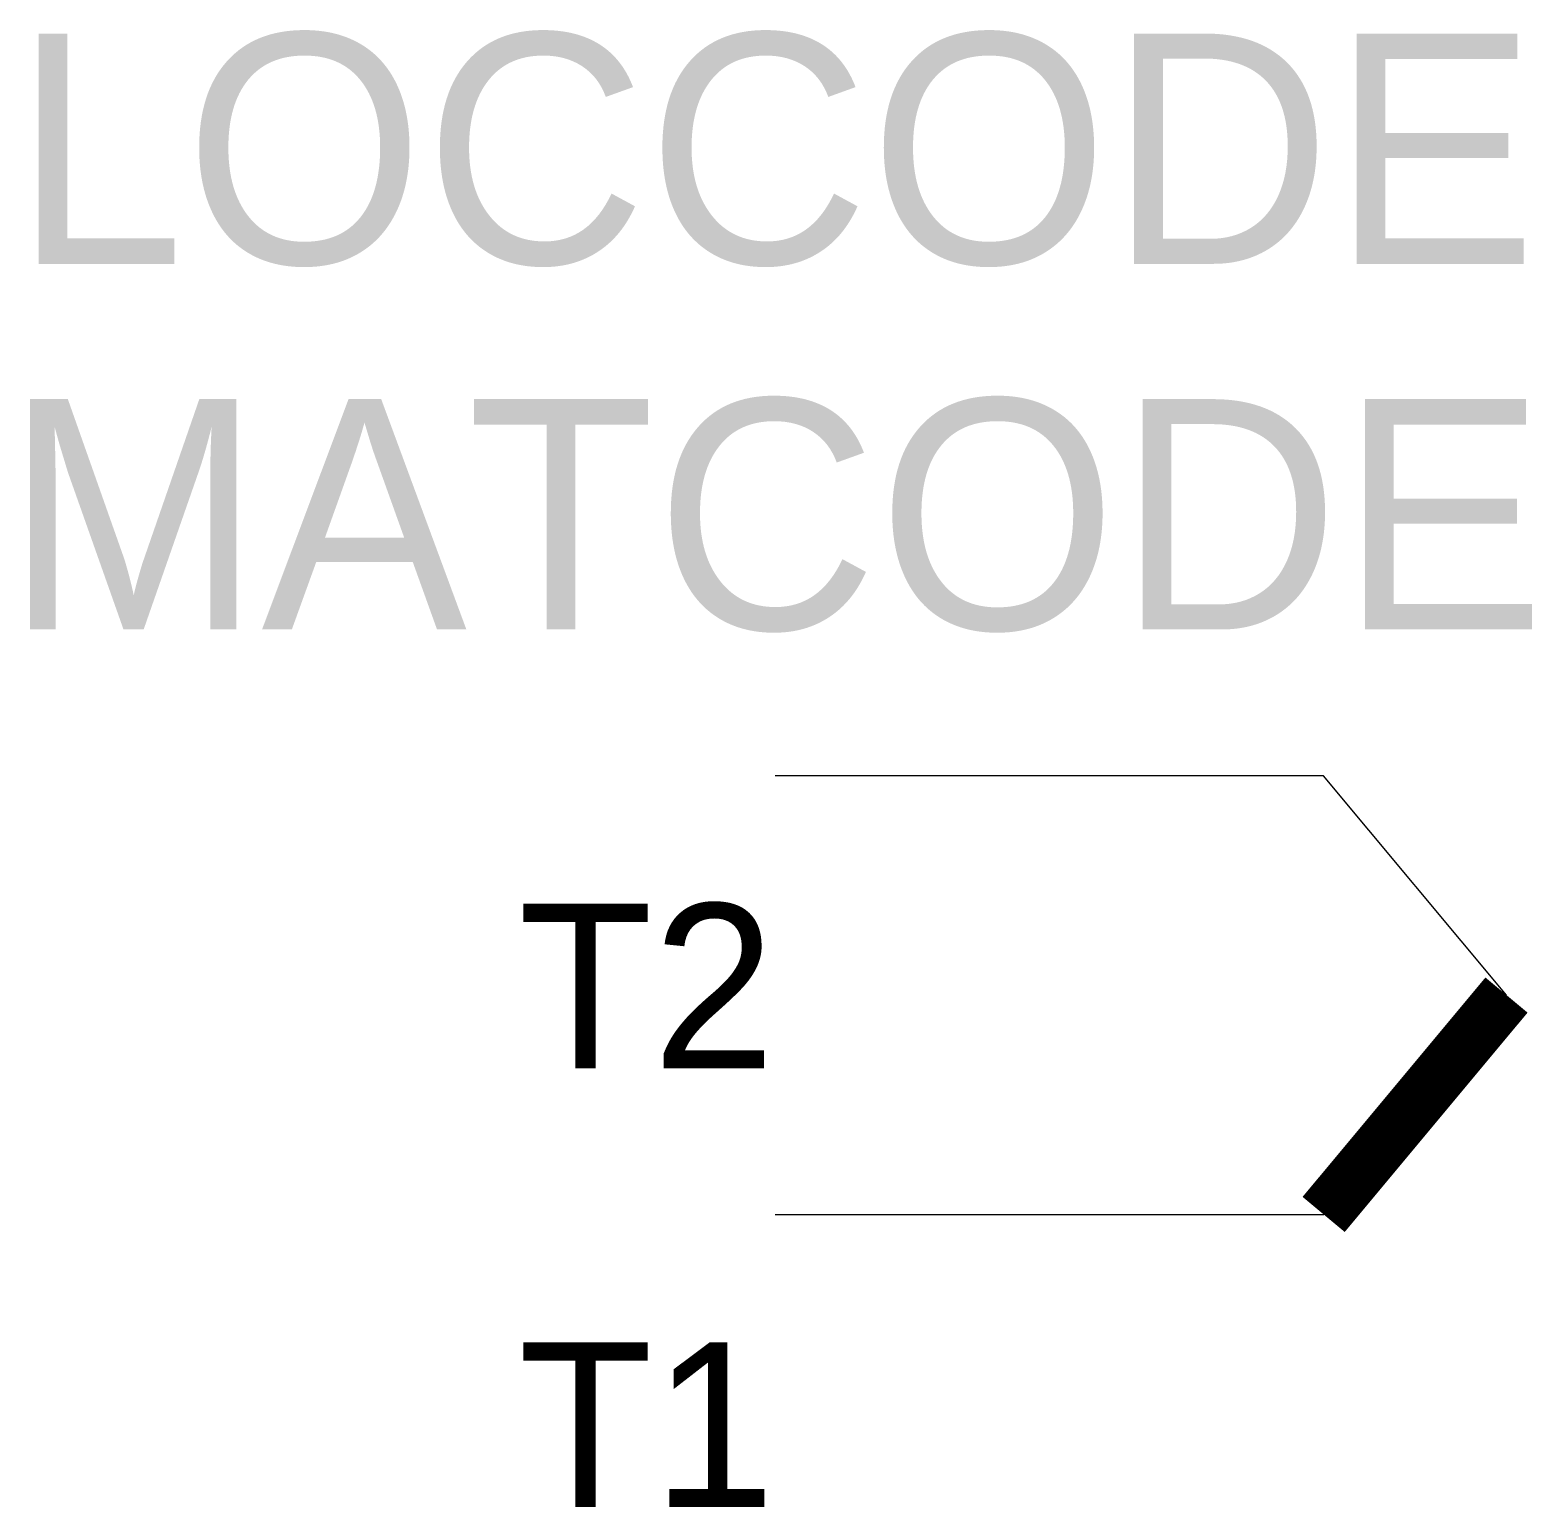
# Model space of a CAD drawing. Extents: x -10.2 to 10.4, y -4 to 16.2.
import ezdxf
from ezdxf.enums import TextEntityAlignment as Align

# ---------------------------------------------------------------- set-up
doc = ezdxf.new("R2010")
doc.units = 0
doc.layers.get('0').update_dxf_attribs({"linetype": 'CONTINUOUS'})
doc.layers.add('C', color=6, linetype='CONTINUOUS')
doc.layers.add('T2', color=1, linetype='CONTINUOUS')

msp = doc.modelspace()

# ---------------------------------------------------------------- linework, layer by layer
at = {"color": 0}
for p, q in [((7.5, 6), (0, 6)), ((10, 3), (7.5, 6)), ((0, 0), (7.5, 0))]:
    msp.add_line(p, q, dxfattribs=at)
at = {"color": 0, "linetype": 'CONTINUOUS', "const_width": 0.75}
msp.add_lwpolyline([(7.5, 0), (10, 3)], dxfattribs=at)
at = {"layer": 'C', "color": 0, "linetype": 'CONTINUOUS'}
msp.add_point((7.5, 0), dxfattribs=at)

# ---------------------------------------------------------------- texts
at = {"color": 0, "linetype": 'CONTINUOUS'}
for tag, p in [('LOCCODE', (0, 13)), ('MATCODE', (0, 8))]:
    msp.add_attdef(tag, text='', height=3.15, dxfattribs=at).set_placement(p, align=Align.CENTER)
at = {"layer": 'T2', "color": 0, "linetype": 'CONTINUOUS'}
for tag, p in [('T2', (0, 2)), ('T1', (0, -4))]:
    msp.add_attdef(tag, text='', height=2.25, dxfattribs=at).set_placement(p, align=Align.RIGHT)

doc.saveas('drawing.dxf')
